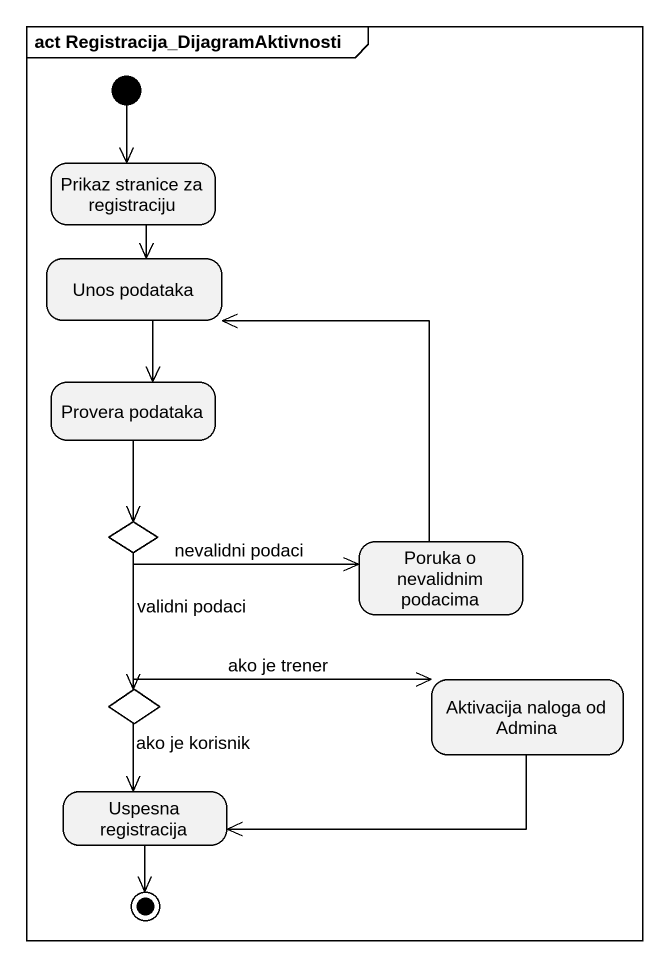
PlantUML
@startuml
mainframe act Registracija_DijagramAktivnosti
hide empty description
state "Prikaz stranice za registraciju" as Prikaz_stranice_za
state "Unos podataka" as Unos_podataka
state "Provera podataka" as Provera_podataka
state choice1 <<choice>>
state "Poruka o nevalidnim podacima" as Poruka_o_nevalidnim_podacima
state choice2 <<choice>>
state "Aktivacija naloga od Admina" as Aktivacija_naloga_od_Admina
state "Uspesna registracija" as Uspesna_registracija
[*] --> Prikaz_stranice_za
Prikaz_stranice_za --> Unos_podataka
Unos_podataka --> Provera_podataka
Provera_podataka --> choice1
choice1 -right-> Poruka_o_nevalidnim_podacima : nevalidni podaci
choice1 --> choice2 : validni podaci
Poruka_o_nevalidnim_podacima -up-> Unos_podataka
choice2 -right-> Aktivacija_naloga_od_Admina : ako je trener
choice2 --> Uspesna_registracija : ako je korisnik
Aktivacija_naloga_od_Admina -left-> Uspesna_registracija
Uspesna_registracija --> [*]
@enduml
